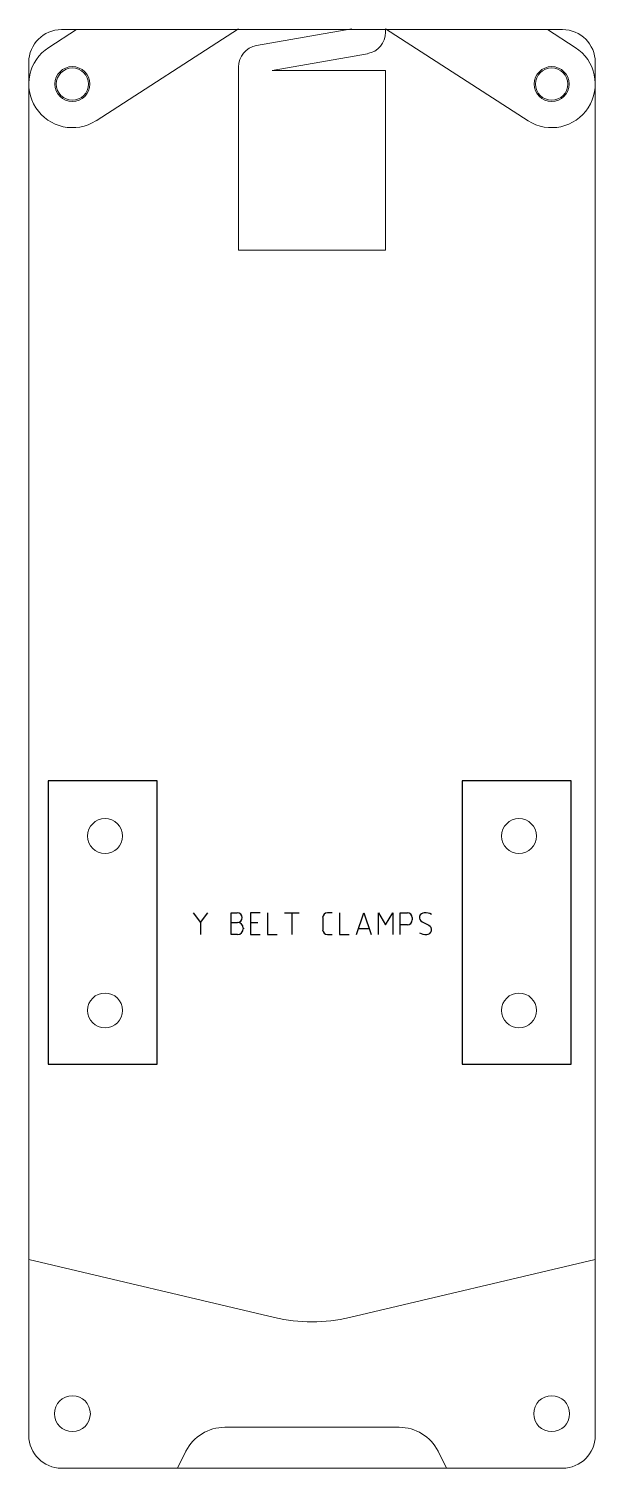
# Model space of a CAD drawing. Header units: millimetres. Extents: x 23 to 75, y -4 to 128.
import ezdxf

# ---------------------------------------------------------------- set-up
doc = ezdxf.new("R2010")
doc.units = ezdxf.units.MM
doc.layers.get('0').update_dxf_attribs({"linetype": 'CONTINUOUS'})

msp = doc.modelspace()

# ---------------------------------------------------------------- linework, layer by layer
at = {"color": 7, "linetype": 'CONTINUOUS', "lineweight": 15}
for p, q in [((25.04, 126.3), (27.58, 127.94)), ((72.21, 127.94), (26.21, 127.94)), ((42.46, 128.01), (29.38, 119.57)), ((44.11, 126.47), (52.86, 128.01)), ((55.96, 128.01), (55.96, 127.7)), ((69.04, 119.57), (55.96, 128.01)), ((70.83, 127.94), (73.38, 126.3)), ((54.3, 125.73), (45.56, 124.19)), ((23.21, 124.94), (23.21, -1.06)), ((42.46, 124.5), (42.46, 107.69)), ((45.56, 124.19), (55.96, 124.19)), ((55.96, 124.19), (55.96, 107.69)), ((75.21, -1.06), (75.21, 124.94)), ((42.46, 107.69), (55.96, 107.69)), ((23.21, 15.09), (45.76, 9.77)), ((52.65, 9.77), (75.21, 15.09)), ((41.21, -0.31), (57.21, -0.31)), ((36.85, -4.06), (37.64, -2.51)), ((60.78, -2.51), (61.56, -4.06)), ((26.21, -4.06), (72.21, -4.06))]:
    msp.add_line(p, q, dxfattribs=at)
for p, q in [((35, 59), (25, 59)), ((25, 59), (25, 33)), ((35, 33), (35, 59)), ((73, 59), (63, 59)), ((63, 59), (63, 33)), ((73, 33), (73, 59)), ((38.3, 46.91), (38.96, 46.02)), ((38.96, 46.02), (39.63, 46.91)), ((41.8, 44.91), (41.8, 46.91)), ((41.8, 46.91), (42.35, 46.91)), ((44.46, 46.91), (43.57, 46.91)), ((43.57, 46.91), (43.57, 44.91)), ((45.13, 46.91), (45.13, 44.91)), ((46.69, 46.91), (48.02, 46.91)), ((47.35, 46.91), (47.35, 44.91)), ((50.19, 46.46), (50.19, 45.35)), ((51.07, 46.91), (50.63, 46.91)), ((51.74, 46.91), (51.74, 44.91)), ((53.3, 44.91), (53.96, 46.91)), ((53.96, 46.91), (54.63, 44.91)), ((55.3, 44.91), (55.3, 46.91)), ((55.3, 46.91), (55.96, 45.8)), ((55.96, 45.8), (56.63, 46.91)), ((56.63, 46.91), (56.63, 44.91)), ((57.3, 44.91), (57.3, 46.91)), ((57.3, 46.91), (57.96, 46.91)), ((58.41, 46.46), (58.41, 46.24)), ((38.96, 46.02), (38.96, 44.91)), ((41.8, 46.02), (42.37, 46.02)), ((42.37, 44.91), (41.8, 44.91)), ((42.91, 45.49), (42.91, 45.44)), ((43.57, 46.02), (44.24, 46.02)), ((43.57, 44.91), (44.46, 44.91)), ((45.13, 44.91), (46.02, 44.91)), ((50.63, 44.91), (51.07, 44.91)), ((51.74, 44.91), (52.63, 44.91)), ((53.48, 45.46), (54.45, 45.46)), ((57.96, 45.8), (57.3, 45.8)), ((59.32, 46.07), (59.94, 45.75)), ((25, 33), (35, 33)), ((63, 33), (73, 33))]:
    msp.add_line(p, q)
for centre, radius in [((27.21, 122.94), 1.6), ((27.21, 122.94), 1.48), ((71.21, 122.94), 1.6), ((71.21, 122.94), 1.48), ((30.21, 53.94), 1.6), ((68.21, 53.94), 1.6), ((30.21, 37.94), 1.6), ((68.21, 37.94), 1.6), ((27.21, 0.94), 1.65), ((71.21, 0.94), 1.65)]:
    msp.add_circle(centre, radius, dxfattribs=at)
for centre, radius, start, end in [((26.21, 124.94), 3, 90, 180), ((53.96, 127.7), 2, 280, 360), ((72.21, 124.94), 3, 0, 90), ((27.21, 122.94), 4, 122.822, 302.822), ((44.46, 124.5), 2, 100, 180), ((71.21, 122.94), 4, 237.178, 57.178), ((49.21, 24.36), 15, 256.7192, 283.2808), ((26.21, -1.06), 3, 180, 270), ((41.21, -4.31), 4, 90, 153.193), ((57.21, -4.31), 4, 26.807, 90), ((72.21, -1.06), 3, 270, 0)]:
    msp.add_arc(centre, radius, start, end, dxfattribs=at)
for centre, radius, start, end in [((42.35, 46.46), 0.444, 270, 90), ((50.63, 46.46), 0.444, 90, 180), ((57.96, 46.46), 0.444, 0, 90), ((57.96, 46.24), 0.444, 270, 0), ((59.52, 46.46), 0.444, 90, 242.9812), ((59.52, 45.44), 1.47, 63.0746, 90), ((42.37, 45.49), 0.533, 0, 90), ((42.37, 45.44), 0.533, 270, 0), ((50.63, 45.35), 0.444, 180, 270), ((59.74, 46.38), 1.47, 243.0746, 270), ((59.74, 45.35), 0.444, 270, 62.9812)]:
    msp.add_arc(centre, radius, start, end)

doc.saveas('drawing.dxf')
